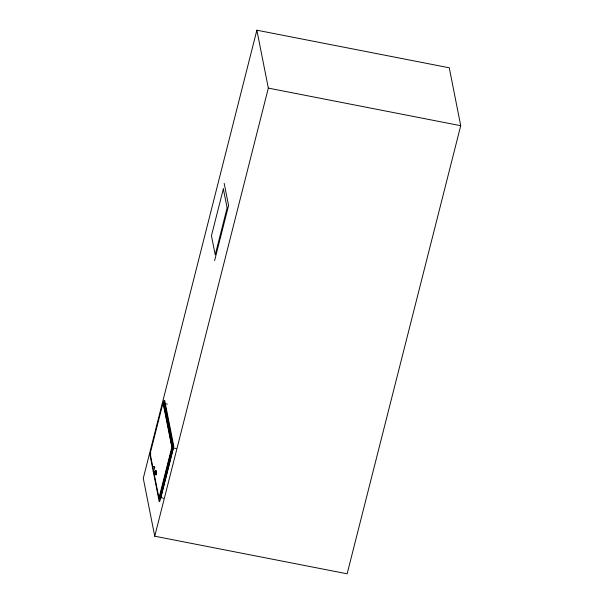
<?xml version="1.0" encoding="UTF-8"?>
<svg xmlns="http://www.w3.org/2000/svg" width="604" height="604" viewBox="0 0 604 604"><rect width="100%" height="100%" fill="white"/><g stroke="black" fill="none" stroke-linecap="round" stroke-linejoin="round"><path stroke-width="0.91" d="M155.303 471.558C155.575 473.377 154.36 471.082 155.757 471.309L155.228 471.203M155.568 473.219L155.447 473.815M164.718 408.319L164.613 408.659M164.847 408.191C164.145 407.617 164.817 409.701 164.522 408.568M155.651 471.543L155.689 472.547L155.84 471.641M155.84 474.276C155.832 477.288 157.161 470.04 156.051 473.136M170.947 442.113C171.838 440.995 170.947 443.479 171.234 442.068M155.485 472.502L156.126 470.441L155.734 473.091M155.303 473.793C155.077 477.772 156.647 469.323 155.379 473.4M154.752 467.096L153.597 466.756L154.752 467.096L153.786 470.931M164.228 408.153L164.507 407.67L164.733 408.191M256.866 30.2L143.276 478.3L154.737 536.209L347.134 573.8L460.724 125.7L449.263 67.791L256.866 30.2L268.327 88.109L154.737 536.209M153.212 469.059L150.154 453.627L163.042 402.793L163.631 402.913L172.434 447.398L159.554 498.232L158.965 498.111L153.748 471.784M153.046 470.395L150.162 455.839L150.721 453.649M163.488 403.464L164.167 400.588L164.756 400.701L173.763 446.19L159.758 501.441L159.169 501.328L153.401 472.215M214.609 260.573L228.569 205.503M158.965 498.111L171.846 447.285L163.042 402.793M159.879 496.548L172.389 447.171M159.169 501.328L173.174 446.077L164.167 400.588M161.645 491.996L162.333 489.293M168.274 465.865L168.961 463.162M170.102 458.655L170.789 455.952M171.929 451.445L172.616 448.742M154.979 473.279L155.538 470.327L154.918 473.279M268.327 88.109L460.724 125.7M165.549 403.759L167.368 404.114M173.174 446.077L173.763 446.19M171.846 447.285L172.434 447.398M172.842 447.843L176.157 448.493M150.154 453.627L150.751 453.747M150.162 455.839L150.751 455.96M155.092 471.754L155.621 471.86M155.16 472.117L155.689 472.215M160.279 497.402L160.868 497.522M163.556 498.217L160.823 497.681L173.431 447.957L173.061 446.107M224.19 183.382L228.569 205.496M163.465 403.351L167.323 422.83M167.678 424.612L172.253 447.73M159.011 495.506L159.554 498.232M154.986 473.468A2.424 2.25 -11.2 0 1 154.398 473.272M153.884 472.94A2.424 2.25 -11.2 0 1 153.484 472.494M153.227 471.958A2.424 2.25 -11.2 0 1 153.197 470.795M170.773 441.403L171.362 441.516L170.773 441.403M223.337 188.871L211.445 235.771L215.22 254.835L227.112 207.927L223.337 188.871"/></g></svg>
